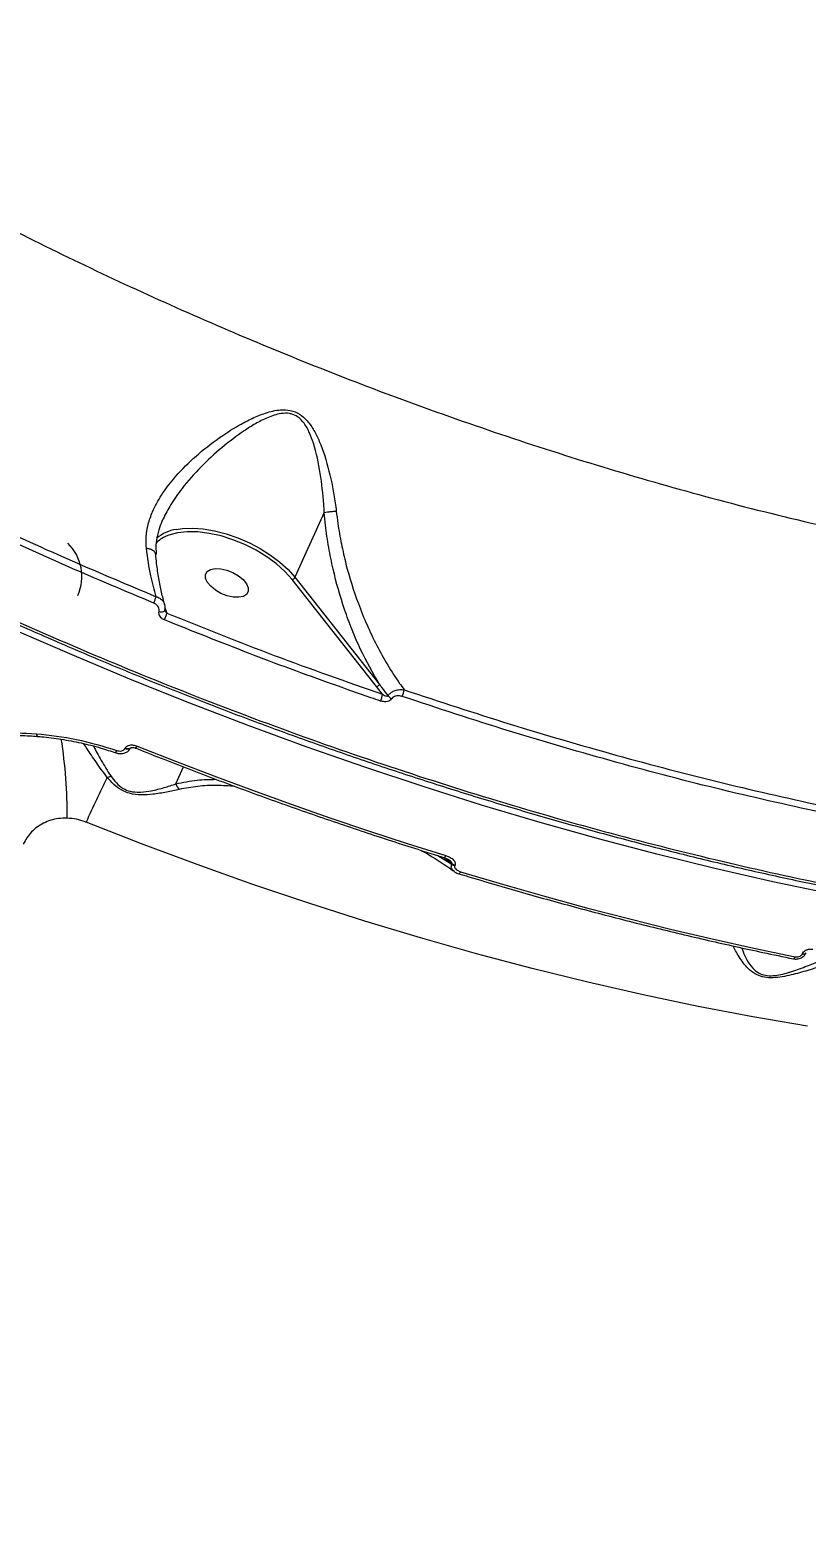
# Model space of a CAD drawing. Header units: millimetres. Extents: x -7720 to 6073, y -7402 to 5433.
# Drawn here: x 1189.4 to 1340.8, y -1535.5 to -1244.8 of the extents above; entities that cross this region are included whole.
import ezdxf

# ---------------------------------------------------------------- set-up
doc = ezdxf.new("R2010")
doc.units = ezdxf.units.MM
for name, color, linetype in [('DIKOM_ОБЪЕКТ', 7, 'Continuous'), ('DIKOM_РАЗМЕР_ЗОНА', 7, 'Continuous'), ('DIKOM_РАЗМЕР_ОБЪЕКТА', 7, 'Continuous')]:
    doc.layers.add(name, color=color, linetype=linetype)
doc.styles.add('style1', font='arial.ttf', dxfattribs={"width": 0.8})
doc.dimstyles.new('1-50', dxfattribs={"dimtxt": 300, "dimasz": 200, "dimexe": 100, "dimexo": 0, "dimgap": 100, "dimtad": 1, "dimtxsty": 'style1', "dimcen": 200, "dimclrd": 7, "dimclre": 7, "dimclrt": 7, "dimadec": 1, "dimazin": 2, "dimtfac": 1, "dimtmove": 0, "dimatfit": 2, "dimfxl": 0, "dimlwd": 25, "dimlwe": 18, "dimarcsym": 0})

# ---------------------------------------------------------------- blocks, each defined once
blk = doc.blocks.new('*D0')
at = {"layer": 'Defpoints', "color": 0, "transparency": 16777216}
for p in [(-1165.04, 3934.07), (-6387.82, -4153.36), (1392.52, -4153.36)]:
    blk.add_point(p, dxfattribs=at)
at = {"layer": 'DIKOM_РАЗМЕР_ОБЪЕКТА', "color": 7, "lineweight": 18, "transparency": 16777216}
for p, q in [((-1165.04, 3934.07), (-6487.82, 3934.07)), ((1392.52, -4153.36), (-6487.82, -4153.36))]:
    blk.add_line(p, q, dxfattribs=at)
at = {"layer": 'DIKOM_РАЗМЕР_ОБЪЕКТА', "color": 7, "lineweight": 25, "transparency": 16777216}
blk.add_line((-6387.82, 3734.07), (-6387.82, -3953.36), dxfattribs=at)
at = {"layer": 'DIKOM_РАЗМЕР_ОБЪЕКТА', "color": 7, "transparency": 16777216}
for points in [[(-6421.16, 3734.07), (-6354.49, 3734.07), (-6387.82, 3934.07)], [(-6421.16, -3953.36), (-6354.49, -3953.36), (-6387.82, -4153.36)]]:
    blk.add_solid(points, dxfattribs=at)
at = {"layer": 'DIKOM_РАЗМЕР_ОБЪЕКТА', "color": 7, "transparency": 16777216, "insert": (-6640.99, -109.65), "char_height": 300, "attachment_point": 5, "rotation": 90, "style": 'style1'}
blk.add_mtext('8100', dxfattribs=at)
blk = doc.blocks.new('*D1')
at = {"layer": 'Defpoints', "color": 0, "transparency": 16777216}
for p in [(-3938.71, 77.29), (4572.68, -275.21), (4572.68, -6577.9)]:
    blk.add_point(p, dxfattribs=at)
at = {"layer": 'DIKOM_РАЗМЕР_ОБЪЕКТА', "color": 7, "lineweight": 18, "transparency": 16777216}
for p, q in [((-3938.71, 77.29), (-3938.71, -6677.9)), ((4572.68, -275.21), (4572.68, -6677.9))]:
    blk.add_line(p, q, dxfattribs=at)
at = {"layer": 'DIKOM_РАЗМЕР_ОБЪЕКТА', "color": 7, "lineweight": 25, "transparency": 16777216}
blk.add_line((-3738.71, -6577.9), (4372.68, -6577.9), dxfattribs=at)
at = {"layer": 'DIKOM_РАЗМЕР_ОБЪЕКТА', "color": 7, "transparency": 16777216}
for points in [[(-3738.71, -6544.56), (-3738.71, -6611.23), (-3938.71, -6577.9)], [(4372.68, -6544.56), (4372.68, -6611.23), (4572.68, -6577.9)]]:
    blk.add_solid(points, dxfattribs=at)
at = {"layer": 'DIKOM_РАЗМЕР_ОБЪЕКТА', "color": 7, "transparency": 16777216, "insert": (316.98, -6324.72), "char_height": 300, "attachment_point": 5, "style": 'style1'}
blk.add_mtext('8500', dxfattribs=at)
blk = doc.blocks.new('*D2')
at = {"layer": 'Defpoints', "color": 0, "transparency": 16777216}
for p in [(-2365.16, 5433.02), (-7269.56, -6016.09), (1800.96, -6016.09)]:
    blk.add_point(p, dxfattribs=at)
at = {"layer": 'DIKOM_РАЗМЕР_ЗОНА', "color": 7, "lineweight": 18, "transparency": 16777216}
for p, q in [((-2365.16, 5433.02), (-7369.56, 5433.02)), ((1800.96, -6016.09), (-7369.56, -6016.09))]:
    blk.add_line(p, q, dxfattribs=at)
at = {"layer": 'DIKOM_РАЗМЕР_ЗОНА', "color": 7, "lineweight": 25, "transparency": 16777216}
blk.add_line((-7269.56, 5233.02), (-7269.56, -5816.09), dxfattribs=at)
at = {"layer": 'DIKOM_РАЗМЕР_ЗОНА', "color": 7, "transparency": 16777216}
for points in [[(-7302.9, 5233.02), (-7236.23, 5233.02), (-7269.56, 5433.02)], [(-7302.9, -5816.09), (-7236.23, -5816.09), (-7269.56, -6016.09)]]:
    blk.add_solid(points, dxfattribs=at)
at = {"layer": 'DIKOM_РАЗМЕР_ЗОНА', "color": 7, "transparency": 16777216, "insert": (-7522.73, -291.53), "char_height": 300, "attachment_point": 5, "rotation": 90, "style": 'style1'}
blk.add_mtext('11500', dxfattribs=at)
blk = doc.blocks.new('*D3')
at = {"layer": 'Defpoints', "color": 0, "transparency": 16777216}
for p in [(-5938.71, -432.44), (6072.68, -1006.94), (6072.68, -7302.44)]:
    blk.add_point(p, dxfattribs=at)
at = {"layer": 'DIKOM_РАЗМЕР_ЗОНА', "color": 7, "lineweight": 18, "transparency": 16777216}
for p, q in [((-5938.71, -432.44), (-5938.71, -7402.44)), ((6072.68, -1006.94), (6072.68, -7402.44))]:
    blk.add_line(p, q, dxfattribs=at)
at = {"layer": 'DIKOM_РАЗМЕР_ЗОНА', "color": 7, "lineweight": 25, "transparency": 16777216}
blk.add_line((-5738.71, -7302.44), (5872.68, -7302.44), dxfattribs=at)
at = {"layer": 'DIKOM_РАЗМЕР_ЗОНА', "color": 7, "transparency": 16777216}
for points in [[(-5738.71, -7269.1), (-5738.71, -7335.77), (-5938.71, -7302.44)], [(5872.68, -7269.1), (5872.68, -7335.77), (6072.68, -7302.44)]]:
    blk.add_solid(points, dxfattribs=at)
at = {"layer": 'DIKOM_РАЗМЕР_ЗОНА', "color": 7, "transparency": 16777216, "insert": (66.98, -7049.26), "char_height": 300, "attachment_point": 5, "style": 'style1'}
blk.add_mtext('12000', dxfattribs=at)

msp = doc.modelspace()

# ---------------------------------------------------------------- linework, layer by layer
at = {"layer": 'DIKOM_ОБЪЕКТ', "color": 7, "linetype": 'Continuous', "lineweight": 15}
for p, q in [((1246.82, -1338.948), (1241.117, -1351.602)), ((1215.418, -1340.229), (1215.308, -1340.438)), ((1257.018, -1372.931), (1240.542, -1352.012)), ((1241.117, -1351.602), (1257.593, -1372.52)), ((1215.767, -1357.496), (1216.145, -1358.627)), ((1258.206, -1374.426), (1257.018, -1372.931)), ((1206.168, -1385.822), (1206.169, -1385.823)), ((1207.941, -1385.026), (1207.974, -1384.953)), ((1217.907, -1391.895), (1219.4, -1388.583)), ((1269.007, -1405.895), (1271.714, -1407.563)), ((1271.757, -1407.468), (1270.148, -1406.249)), ((1271.714, -1407.563), (1271.757, -1407.468)), ((1272.332, -1407.76), (1272.29, -1407.855)), ((1340.074, -1425.033), (1340.086, -1425.007)), ((1340.813, -1424.847), (1340.824, -1424.821))]:
    msp.add_line(p, q, dxfattribs=at)
at = {"layer": 'DIKOM_ОБЪЕКТ', "color": 7, "linetype": 'Continuous', "lineweight": 15, "flags": 128}
for points in [[(1240.542, -1352.012), (1239.159, -1350.475), (1237.502, -1348.991), (1235.612, -1347.598), (1233.534, -1346.328), (1231.318, -1345.212), (1229.019, -1344.278), (1226.691, -1343.547), (1224.391, -1343.038), (1222.174, -1342.763), (1220.095, -1342.728), (1218.202, -1342.934), (1216.542, -1343.376), (1216.004, -1343.594)], [(1217.971, -1342.258), (1219.18, -1342.085), (1221.136, -1342.013), (1223.242, -1342.165), (1225.451, -1342.538), (1227.716, -1343.123), (1229.987, -1343.907), (1232.216, -1344.874), (1234.354, -1346.003), (1236.354, -1347.268), (1238.173, -1348.643), (1239.772, -1350.098), (1241.117, -1351.602)], [(1345.564, -1413.339), (1334.322, -1410.969), (1323.029, -1408.39), (1311.693, -1405.603), (1300.325, -1402.612), (1288.933, -1399.419), (1277.527, -1396.026), (1266.117, -1392.437), (1254.713, -1388.655), (1243.324, -1384.682), (1231.959, -1380.522), (1220.629, -1376.178), (1209.342, -1371.655), (1198.109, -1366.956), (1186.938, -1362.085), (1175.839, -1357.046), (1164.822, -1351.843), (1153.896, -1346.48)], [(1232.016, -1354.357), (1231.687, -1354.934), (1231.046, -1355.33), (1230.146, -1355.515), (1229.059, -1355.473), (1227.873, -1355.207), (1226.685, -1354.739), (1225.591, -1354.107), (1224.679, -1353.363), (1224.024, -1352.565), (1223.678, -1351.78), (1223.669, -1351.07), (1223.998, -1350.494), (1224.639, -1350.097), (1225.539, -1349.912), (1226.626, -1349.954), (1227.812, -1350.22), (1229, -1350.688), (1230.094, -1351.32), (1231.006, -1352.065), (1231.661, -1352.862), (1232.007, -1353.647), (1232.016, -1354.357)], [(1214.618, -1358.297), (1214.856, -1358.344), (1215.088, -1358.359), (1215.301, -1358.341), (1215.484, -1358.291), (1215.624, -1358.212), (1215.714, -1358.109), (1215.741, -1358.043)], [(1208.994, -1384.935), (1208.976, -1384.969), (1208.862, -1385.074), (1208.686, -1385.136), (1208.461, -1385.148), (1208.206, -1385.111), (1207.941, -1385.026)], [(1209.027, -1384.862), (1209.009, -1384.895), (1208.895, -1385.001), (1208.719, -1385.062), (1208.494, -1385.075), (1208.239, -1385.037), (1207.974, -1384.953)], [(1210.322, -1384.514), (1217.806, -1387.469), (1225.308, -1390.344), (1232.826, -1393.14), (1240.356, -1395.854), (1247.897, -1398.486), (1255.445, -1401.035), (1262.998, -1403.5), (1270.553, -1405.879)], [(1341.052, -1439.152), (1330.445, -1437.324), (1319.765, -1435.281), (1309.022, -1433.027), (1298.227, -1430.562), (1287.39, -1427.89), (1276.52, -1425.012), (1265.628, -1421.931), (1254.723, -1418.651), (1243.817, -1415.174), (1232.919, -1411.503), (1222.039, -1407.642), (1211.187, -1403.594), (1200.374, -1399.364)], [(1270.251, -1406.281), (1270.257, -1406.282), (1270.302, -1406.269), (1270.356, -1406.22), (1270.417, -1406.136), (1270.484, -1406.021), (1270.553, -1405.879)], [(1273.094, -1409.426), (1273.11, -1409.428), (1273.156, -1409.409), (1273.21, -1409.356), (1273.27, -1409.273), (1273.334, -1409.162), (1273.4, -1409.026)], [(1273.4, -1409.026), (1281.609, -1411.469), (1289.812, -1413.809), (1298.006, -1416.044), (1306.185, -1418.175), (1314.348, -1420.199), (1322.489, -1422.117), (1330.607, -1423.927), (1338.697, -1425.628)], [(1338.326, -1426.012), (1338.344, -1426.014), (1338.412, -1426), (1338.483, -1425.952), (1338.556, -1425.872), (1338.628, -1425.763), (1338.697, -1425.628)]]:
    msp.add_lwpolyline(points, dxfattribs=at)
at = {"layer": 'DIKOM_ОБЪЕКТ', "color": 7, "linetype": 'Continuous', "lineweight": 15}
for centre, radius, start, end in [((1219.213, -1350.148), 7.988, 98.94822, 129.5712), ((1190.57, -1351.452), 9, 335.73929, 46.11929), ((1218.233, -1348.892), 5.748, 112.81862, 137.54241), ((1240.457, -1351.286), 0.732, 276.70346, 334.38652), ((1200.072, -1350.519), 14.807, 335.61206, 340.77085), ((1204.149, -1354.674), 12.631, 335.52751, 341.76244), ((1256.933, -1372.204), 0.732, 276.71351, 334.37647), ((1253.229, -1373.634), 5.039, 335.27817, 350.9598), ((1260.752, -1373.626), 1.832, 216.09646, 244.94503), ((1257.491, -1372.767), 5.006, 335.46114, 350.8016), ((1191.347, -1382.249), 0.653, 167.9105, 214.96884), ((1101.345, -1397.946), 95.352, 359.61855, 8.92595), ((1203.564, -1384.523), 2.911, 333.47774, 342.94846), ((1209.197, -1384.17), 1.177, 319.17351, 342.99178), ((1429.364, -1501.949), 250.918, 153.66292, 155.86809), ((1203.778, -1387.869), 2.851, 284.48968, 299.53451), ((1220.414, -1391.12), 2.624, 197.18712, 224.67369), ((1272.835, -1406.064), 1.872, 233.20838, 253.0603), ((1272.88, -1405.965), 1.877, 233.23665, 253.03203), ((1340.314, -1424.426), 0.653, 248.47815, 319.929), ((1340.325, -1424.403), 0.649, 248.37389, 320.51091)]:
    msp.add_arc(centre, radius, start, end, dxfattribs=at)
for points, knots in [([(1120.114, -1246.093), (1125.295, -1249.388), (1135.662, -1255.98), (1151.704, -1265.437), (1168.052, -1274.549), (1184.93, -1283.379), (1202.308, -1291.896), (1220.161, -1300.061), (1238.201, -1307.739), (1256.905, -1315.114), (1276.241, -1322.11), (1296.158, -1328.654), (1316.259, -1334.593), (1336.477, -1339.878), (1356.744, -1344.474), (1376.591, -1348.277), (1395.956, -1351.295), (1414.794, -1353.553), (1433.435, -1355.092), (1451.804, -1355.875), (1469.827, -1355.881), (1487.092, -1355.111), (1503.56, -1353.587), (1519.206, -1351.35), (1534.301, -1348.361), (1548.766, -1344.598), (1562.533, -1340.056), (1574.459, -1335.179), (1584.719, -1330.155), (1593.527, -1325.14), (1601.76, -1319.696), (1609.384, -1313.84), (1616.368, -1307.603), (1622.704, -1300.974), (1628.444, -1293.982), (1631.707, -1289.01), (1633.339, -1286.523)], [0, 0, 0, 0, 0.0277653, 0.0555639, 0.0833624, 0.1111276, 0.1400315, 0.1689729, 0.1979143, 0.226818, 0.2582448, 0.2896959, 0.3211225, 0.3534673, 0.3858385, 0.4181832, 0.4495061, 0.4808531, 0.5121759, 0.5444126, 0.5766758, 0.6089124, 0.640161, 0.6714337, 0.7026821, 0.7348413, 0.7670266, 0.7991857, 0.8241463, 0.8491072, 0.8742671, 0.8994269, 0.9244695, 0.9495122, 0.9747561, 1, 1, 1, 1]), ([(1033.275, -1270.036), (1034.459, -1270.951), (1038.505, -1274.077), (1045.603, -1279.33), (1054.541, -1285.779), (1063.627, -1292.11), (1072.828, -1298.316), (1082.148, -1304.397), (1091.59, -1310.357), (1101.158, -1316.197), (1110.853, -1321.919), (1120.679, -1327.526), (1130.638, -1333.018), (1140.732, -1338.397), (1150.968, -1343.664), (1161.333, -1348.815), (1171.795, -1353.833), (1182.311, -1358.696), (1192.852, -1363.391), (1203.413, -1367.915), (1213.999, -1372.272), (1224.612, -1376.464), (1235.258, -1380.492), (1245.937, -1384.357), (1256.654, -1388.061), (1267.411, -1391.603), (1278.212, -1394.986), (1289.054, -1398.207), (1299.911, -1401.26), (1310.737, -1404.13), (1321.493, -1406.806), (1332.167, -1409.286), (1342.764, -1411.572), (1353.29, -1413.666), (1363.747, -1415.567), (1374.139, -1417.278), (1384.467, -1418.799), (1394.736, -1420.129), (1404.948, -1421.269), (1415.105, -1422.218), (1425.188, -1422.976), (1435.158, -1423.538), (1444.974, -1423.9), (1454.619, -1424.064), (1464.096, -1424.029), (1473.409, -1423.796), (1482.56, -1423.365), (1491.554, -1422.737), (1500.392, -1421.91), (1509.077, -1420.886), (1517.611, -1419.663), (1525.997, -1418.241), (1534.224, -1416.62), (1542.265, -1414.807), (1550.085, -1412.807), (1557.667, -1410.625), (1565.006, -1408.262), (1572.107, -1405.719), (1578.973, -1402.994), (1585.606, -1400.088), (1592.008, -1396.999), (1598.18, -1393.727), (1604.124, -1390.271), (1609.84, -1386.627), (1615.332, -1382.804), (1620.556, -1378.792), (1624.252, -1375.776), (1626.12, -1374.051), (1626.422, -1373.771)], [0, 0, 0, 0, 0.0064609, 0.0220861, 0.0377157, 0.0532677, 0.0687479, 0.084174, 0.0995636, 0.1149342, 0.1303035, 0.1456855, 0.1610954, 0.1765507, 0.1920689, 0.2076676, 0.2233012, 0.2388777, 0.2543768, 0.2698166, 0.2852147, 0.3005886, 0.3159561, 0.3313329, 0.3467323, 0.3621721, 0.3776696, 0.3932424, 0.4088786, 0.4244889, 0.4400112, 0.4554691, 0.4708801, 0.486262, 0.5016321, 0.517008, 0.5324016, 0.5478303, 0.5633116, 0.578863, 0.5944935, 0.6101222, 0.6256725, 0.6411532, 0.6565817, 0.6719757, 0.6873527, 0.7027303, 0.718122, 0.7335431, 0.7490114, 0.7645442, 0.7801587, 0.7957935, 0.811373, 0.8268766, 0.8423217, 0.8577256, 0.8731055, 0.8884787, 0.9038609, 0.9192648, 0.9347078, 0.9502066, 0.9657787, 0.981401, 0.9969862, 1, 1, 1, 1]), ([(1033.293, -1269.51), (1036.713, -1272.105), (1045.927, -1279.096), (1061.53, -1290.197), (1080.208, -1302.674), (1099.675, -1314.83), (1119.882, -1326.613), (1140.779, -1337.971), (1161.904, -1348.655), (1183.181, -1358.643), (1204.529, -1367.93), (1226.296, -1376.668), (1248.424, -1384.802), (1270.842, -1392.287), (1293.058, -1398.96), (1314.999, -1404.817), (1336.602, -1409.871), (1358.218, -1414.204), (1379.772, -1417.772), (1401.185, -1420.54), (1421.986, -1422.45), (1442.118, -1423.515), (1461.54, -1423.765), (1480.568, -1423.207), (1499.117, -1421.805), (1517.11, -1419.545), (1534.152, -1416.476), (1550.205, -1412.629), (1565.256, -1408.048), (1579.552, -1402.661), (1593, -1396.445), (1605.567, -1389.424), (1616.366, -1382.002), (1623.304, -1376.647), (1626.262, -1373.804), (1626.567, -1373.511)], [0, 0, 0, 0, 0.0184442, 0.04969, 0.0809599, 0.1122057, 0.1443591, 0.1765388, 0.2086921, 0.2399379, 0.2712077, 0.3024535, 0.3346069, 0.3667865, 0.3989399, 0.4301857, 0.4614556, 0.4927014, 0.5248547, 0.5570344, 0.5891877, 0.6204335, 0.6517033, 0.6829491, 0.7151025, 0.7472821, 0.7794355, 0.8106811, 0.8419511, 0.8731969, 0.9053502, 0.9375297, 0.9696831, 0.9968779, 1, 1, 1, 1]), ([(1212.135, -1345.986), (1212.091, -1345.242), (1211.999, -1343.69), (1212.428, -1341.278), (1213.379, -1338.518), (1215.029, -1335.5), (1217.674, -1331.984), (1221.248, -1328.341), (1225.605, -1324.823), (1229.527, -1322.281), (1232.773, -1320.579), (1235.416, -1319.502), (1237.922, -1318.883), (1240.233, -1318.958), (1242.1, -1319.702), (1243.653, -1321.132), (1244.885, -1322.985), (1246.418, -1326.192), (1247.863, -1330.899), (1248.78, -1335.528), (1249.106, -1338.158), (1249.172, -1338.692)], [0, 0, 0, 0, 0.0399712, 0.0832986, 0.1277347, 0.1880428, 0.2502369, 0.3338821, 0.4199843, 0.5013468, 0.5430297, 0.5846628, 0.6297925, 0.6581315, 0.6869626, 0.7180484, 0.7529307, 0.7887575, 0.8810065, 0.9758695, 1, 1, 1, 1]), ([(1246.826, -1338.941), (1246.825, -1338.939), (1246.803, -1338.411), (1246.646, -1335.869), (1246.132, -1331.301), (1245.168, -1326.662), (1243.997, -1323.429), (1243.049, -1321.625), (1241.814, -1320.298), (1240.723, -1319.805), (1239.631, -1319.579), (1238.003, -1319.634), (1235.762, -1320.422), (1233.384, -1321.642), (1230.39, -1323.547), (1226.787, -1326.293), (1222.696, -1330.045), (1219.371, -1333.804), (1216.891, -1337.236), (1215.882, -1339.287), (1215.418, -1340.229)], [0, 0, 0, 0, 0.0001033, 0.0285908, 0.137805, 0.2494066, 0.2891161, 0.3295591, 0.3628348, 0.3873343, 0.3929399, 0.4231743, 0.4736585, 0.5213119, 0.5690246, 0.6667464, 0.7664424, 0.8683083, 0.9394813, 1, 1, 1, 1]), ([(1213.559, -1356.634), (1208.108, -1354.343), (1197.206, -1349.761), (1180.996, -1342.407), (1164.898, -1334.734), (1154.322, -1329.319), (1149.033, -1326.612)], [0, 0, 0, 0, 0.2490993, 0.4981996, 0.7491005, 1, 1, 1, 1]), ([(1149.669, -1325.442), (1154.908, -1328.124), (1165.386, -1333.488), (1181.408, -1341.129), (1197.62, -1348.489), (1208.576, -1353.094), (1214.054, -1355.396)], [0, 0, 0, 0, 0.2491005, 0.4982002, 0.7491004, 1, 1, 1, 1]), ([(1246.82, -1338.948), (1246.82, -1338.946), (1246.822, -1338.944), (1246.824, -1338.942), (1246.825, -1338.941), (1246.826, -1338.941)], [0, 0, 0, 0, 0.42582284, 0.78390587, 1, 1, 1, 1]), ([(1257.593, -1372.52), (1256.321, -1370.297), (1254.4, -1366.937), (1252.239, -1361.893), (1250.335, -1356.754), (1248.797, -1351.35), (1247.675, -1345.794), (1247.12, -1342.087), (1246.9, -1339.791), (1246.82, -1338.948)], [0, 0, 0, 0, 0.2355409, 0.3560369, 0.4765287, 0.7016586, 0.817295, 0.9329169, 1, 1, 1, 1]), ([(1246.826, -1338.941), (1247.017, -1338.915), (1247.399, -1338.863), (1248.188, -1338.778), (1248.8, -1338.722), (1249.123, -1338.696), (1249.172, -1338.692)], [0, 0, 0, 0, 0.315741, 0.6314777, 0.9437671, 1, 1, 1, 1]), ([(1249.172, -1338.692), (1249.27, -1339.497), (1249.531, -1341.652), (1250.142, -1345.115), (1251.352, -1350.41), (1253.025, -1355.73), (1255.137, -1360.944), (1257.051, -1364.96), (1259.173, -1368.765), (1261.005, -1371.606), (1262.125, -1373.144), (1262.433, -1373.567)], [0, 0, 0, 0, 0.0601176, 0.1609808, 0.2618616, 0.4689737, 0.5884092, 0.7078534, 0.8306431, 0.9534354, 1, 1, 1, 1]), ([(1214.125, -1347.102), (1214.093, -1346.688), (1214.009, -1345.631), (1214.229, -1343.878), (1214.671, -1341.993), (1215.188, -1340.776), (1215.42, -1340.231)], [0, 0, 0, 0, 0.1850711, 0.4725425, 0.7639366, 1, 1, 1, 1]), ([(1214.054, -1355.396), (1213.683, -1354.08), (1212.878, -1351.22), (1212.395, -1347.82), (1212.135, -1345.986)], [0, 0, 0, 0, 0.4604915, 1, 1, 1, 1]), ([(1213.909, -1347.122), (1213.902, -1347.031), (1213.884, -1346.785), (1213.545, -1346.435), (1212.981, -1346.14), (1212.461, -1346.02), (1212.178, -1345.991), (1212.135, -1345.986)], [0, 0, 0, 0, 0.1588867, 0.4336395, 0.7083882, 0.9556372, 1, 1, 1, 1]), ([(1215.711, -1356.936), (1215.497, -1356.15), (1215.063, -1354.555), (1214.543, -1351.852), (1214.163, -1349.371), (1214.012, -1347.725), (1213.957, -1347.122)], [0, 0, 0, 0, 0.2735682, 0.5547119, 0.837048, 1, 1, 1, 1]), ([(1214.618, -1358.297), (1214.636, -1358.155), (1214.671, -1357.869), (1214.511, -1357.43), (1214.207, -1357.028), (1213.858, -1356.768), (1213.623, -1356.662), (1213.559, -1356.634)], [0, 0, 0, 0, 0.2169064, 0.4334639, 0.6619687, 0.9080744, 1, 1, 1, 1]), ([(1214.054, -1355.396), (1214.157, -1355.432), (1214.537, -1355.564), (1215.089, -1355.924), (1215.547, -1356.44), (1215.648, -1356.805), (1215.686, -1356.944)], [0, 0, 0, 0, 0.1294041, 0.4760653, 0.8012, 1, 1, 1, 1]), ([(1215.731, -1358.039), (1215.741, -1358.011), (1215.84, -1357.744), (1215.841, -1357.342), (1215.716, -1357.019), (1215.684, -1356.936)], [0, 0, 0, 0, 0.07810664, 0.76405923, 1, 1, 1, 1]), ([(1215.645, -1359.907), (1215.583, -1359.879), (1215.356, -1359.778), (1215.018, -1359.53), (1214.722, -1359.143), (1214.566, -1358.715), (1214.601, -1358.436), (1214.618, -1358.297)], [0, 0, 0, 0, 0.0918802, 0.3355402, 0.5630798, 0.7814326, 1, 1, 1, 1]), ([(1257.806, -1375.742), (1257.183, -1375.527), (1254.067, -1374.454), (1245.462, -1371.42), (1232, -1366.46), (1221.1, -1362.092), (1215.645, -1359.907)], [0, 0, 0, 0, 0.0441406, 0.2207145, 0.6100124, 1, 1, 1, 1]), ([(1215.755, -1358.109), (1215.75, -1358.098), (1215.731, -1358.053), (1215.74, -1358.045), (1215.741, -1358.042), (1215.741, -1358.042)], [0, 0, 0, 0, 0.2028994, 0.874838, 1, 1, 1, 1]), ([(1215.757, -1358.108), (1215.767, -1358.139), (1215.798, -1358.241), (1215.909, -1358.4), (1216.034, -1358.539), (1216.121, -1358.608), (1216.145, -1358.627)], [0, 0, 0, 0, 0.1439284, 0.4748938, 0.8543106, 1, 1, 1, 1]), ([(1216.145, -1358.627), (1223.115, -1361.414), (1237.075, -1366.996), (1251.155, -1371.947), (1258.206, -1374.426)], [0, 0, 0, 0, 0.4992728, 1, 1, 1, 1]), ([(1257.593, -1372.52), (1257.754, -1372.734), (1258.31, -1373.465), (1258.873, -1374.191), (1259.272, -1374.705)], [0, 0, 0, 0, 0.2912692, 1, 1, 1, 1]), ([(1258.206, -1374.426), (1258.334, -1374.507), (1258.559, -1374.648), (1258.871, -1374.76), (1259.083, -1374.787), (1259.197, -1374.76), (1259.247, -1374.731), (1259.265, -1374.713), (1259.272, -1374.705)], [0, 0, 0, 0, 0.36934999, 0.6445341, 0.83718013, 0.92698868, 0.97113583, 1, 1, 1, 1]), ([(1259.272, -1374.705), (1259.296, -1374.67), (1259.436, -1374.464), (1259.797, -1374.107), (1260.476, -1373.72), (1261.335, -1373.493), (1262.017, -1373.492), (1262.374, -1373.556), (1262.433, -1373.567)], [0, 0, 0, 0, 0.0394945, 0.2326409, 0.4437337, 0.6867289, 0.9479421, 1, 1, 1, 1]), ([(1262.045, -1374.846), (1261.797, -1374.784), (1261.361, -1374.676), (1260.749, -1374.75), (1260.306, -1374.937), (1260.076, -1375.141), (1259.991, -1375.265), (1259.976, -1375.285)], [0, 0, 0, 0, 0.327727, 0.5739082, 0.7796199, 0.9627922, 1, 1, 1, 1]), ([(1262.433, -1373.567), (1269.313, -1375.836), (1283.073, -1380.375), (1303.789, -1386.383), (1324.524, -1391.837), (1338.28, -1394.893), (1345.159, -1396.421)], [0, 0, 0, 0, 0.2485966, 0.4971936, 0.7485973, 1, 1, 1, 1]), ([(1259.976, -1375.285), (1259.958, -1375.311), (1259.867, -1375.443), (1259.616, -1375.657), (1259.143, -1375.849), (1258.503, -1375.919), (1258.054, -1375.805), (1257.806, -1375.742)], [0, 0, 0, 0, 0.0440732, 0.2245326, 0.4337955, 0.687511, 1, 1, 1, 1]), ([(1344.957, -1397.753), (1338.141, -1396.239), (1324.507, -1393.212), (1303.805, -1387.777), (1282.965, -1381.745), (1269.019, -1377.146), (1262.045, -1374.846)], [0, 0, 0, 0, 0.2485966, 0.4971929, 0.7485967, 1, 1, 1, 1]), ([(1175.796, -1382.84), (1178.201, -1382.478), (1183.069, -1381.746), (1188.142, -1381.989), (1190.708, -1382.112)], [0, 0, 0, 0, 0.4941776, 1, 1, 1, 1]), ([(1176.204, -1383.389), (1176.757, -1383.278), (1178.534, -1382.92), (1181.637, -1382.591), (1185.48, -1382.411), (1188.55, -1382.442), (1190.33, -1382.607), (1190.809, -1382.652)], [0, 0, 0, 0, 0.11827123, 0.38021492, 0.64213052, 0.90377128, 1, 1, 1, 1]), ([(1190.708, -1382.112), (1193.32, -1382.406), (1198.609, -1383.001), (1203.747, -1384.579), (1206.347, -1385.377)], [0, 0, 0, 0, 0.4938402, 1, 1, 1, 1]), ([(1190.81, -1382.646), (1191.09, -1382.661), (1192.657, -1382.749), (1195.53, -1383.156), (1199.403, -1383.884), (1202.964, -1384.777), (1205.191, -1385.523), (1206.16, -1385.848)], [0, 0, 0, 0, 0.0540973, 0.3031962, 0.5537897, 0.8057949, 1, 1, 1, 1]), ([(1204.491, -1390.629), (1203.765, -1389.649), (1202.295, -1387.664), (1200.836, -1385.434), (1200.122, -1384.378), (1199.902, -1384.053)], [0, 0, 0, 0, 0.40310982, 0.81623883, 1, 1, 1, 1]), ([(1201.824, -1384.544), (1201.836, -1384.566), (1202.261, -1385.366), (1203.269, -1387.32), (1204.546, -1389.34), (1205.183, -1390.349)], [0, 0, 0, 0, 0.013964, 0.5074402, 1, 1, 1, 1]), ([(1206.173, -1385.811), (1206.256, -1385.842), (1206.638, -1385.984), (1207.313, -1386.02), (1208.084, -1385.847), (1208.626, -1385.48), (1208.931, -1385.15), (1208.983, -1384.946), (1208.987, -1384.933)], [0, 0, 0, 0, 0.081085, 0.3737102, 0.6040481, 0.8025698, 0.9872621, 1, 1, 1, 1]), ([(1206.347, -1385.377), (1206.511, -1385.421), (1206.835, -1385.506), (1207.293, -1385.48), (1207.64, -1385.356), (1207.847, -1385.195), (1207.914, -1385.073), (1207.941, -1385.026)], [0, 0, 0, 0, 0.2734465, 0.5392826, 0.7386514, 0.8988867, 1, 1, 1, 1]), ([(1207.974, -1384.953), (1208.021, -1384.87), (1208.131, -1384.681), (1208.456, -1384.452), (1208.956, -1384.299), (1209.618, -1384.289), (1210.079, -1384.436), (1210.322, -1384.514)], [0, 0, 0, 0, 0.12058409, 0.27838864, 0.47059473, 0.720825, 1, 1, 1, 1]), ([(1209.015, -1384.888), (1209.025, -1384.882), (1209.048, -1384.867), (1209.139, -1384.833), (1209.293, -1384.803), (1209.544, -1384.799), (1209.83, -1384.841), (1210.013, -1384.919), (1210.083, -1384.949)], [0, 0, 0, 0, 0.0805765, 0.1860077, 0.3107607, 0.5146642, 0.8144362, 1, 1, 1, 1]), ([(1210.088, -1384.939), (1211.96, -1385.684), (1217.389, -1387.845), (1226.407, -1391.299), (1237.143, -1395.245), (1247.904, -1399.022), (1258.49, -1402.566), (1265.942, -1404.945), (1269.798, -1406.14), (1270.251, -1406.281)], [0, 0, 0, 0, 0.0939966, 0.272577, 0.4511628, 0.6297499, 0.8083368, 0.9775292, 1, 1, 1, 1]), ([(1218.548, -1392.965), (1217.73, -1393.149), (1216.097, -1393.517), (1213.631, -1393.931), (1211.218, -1394.114), (1209.086, -1393.892), (1207.191, -1393.124), (1205.69, -1392.009), (1204.902, -1391.102), (1204.491, -1390.629)], [0, 0, 0, 0, 0.184782, 0.3692504, 0.5090858, 0.6522167, 0.7508588, 0.8702111, 1, 1, 1, 1]), ([(1205.183, -1390.349), (1205.521, -1390.815), (1206.159, -1391.694), (1207.457, -1392.781), (1209.072, -1393.439), (1210.291, -1393.532), (1211.677, -1393.486), (1213.35, -1393.227), (1215.631, -1392.637), (1217.148, -1392.143), (1217.907, -1391.895)], [0, 0, 0, 0, 0.1297968, 0.2451247, 0.3384626, 0.4557891, 0.477232, 0.6177205, 0.8086909, 1, 1, 1, 1]), ([(1217.907, -1391.895), (1219.273, -1391.61), (1221.821, -1391.079), (1224.482, -1391.029), (1225.715, -1391.006)], [0, 0, 0, 0, 0.5364807, 1, 1, 1, 1]), ([(1229.452, -1392.39), (1228.238, -1392.305), (1225.777, -1392.133), (1222.121, -1392.31), (1219.742, -1392.746), (1218.548, -1392.965)], [0, 0, 0, 0, 0.3266234, 0.6620152, 1, 1, 1, 1]), ([(1196.695, -1398.581), (1196.115, -1398.592), (1194.492, -1398.622), (1191.99, -1399.449), (1189.539, -1401.167), (1188.585, -1402.814), (1188.103, -1403.646)], [0, 0, 0, 0, 0.1529609, 0.4283747, 0.7114383, 1, 1, 1, 1]), ([(1200.374, -1399.364), (1200.32, -1399.342), (1199.717, -1399.105), (1198.497, -1398.733), (1197.303, -1398.632), (1196.695, -1398.581)], [0, 0, 0, 0, 0.0467922, 0.5142713, 1, 1, 1, 1]), ([(1265.695, -1404.839), (1266.045, -1405.037), (1267.949, -1406.115), (1270.104, -1407.489), (1271.869, -1408.754), (1272.143, -1408.951)], [0, 0, 0, 0, 0.1598209, 0.8693877, 1, 1, 1, 1]), ([(1270.243, -1406.299), (1270.319, -1406.317), (1270.631, -1406.387), (1270.948, -1406.56), (1271.118, -1406.707), (1271.14, -1406.726)], [0, 0, 0, 0, 0.2180282, 0.8989696, 1, 1, 1, 1]), ([(1270.553, -1405.879), (1270.845, -1405.988), (1271.409, -1406.199), (1272.016, -1406.658), (1272.322, -1407.098), (1272.42, -1407.458), (1272.362, -1407.659), (1272.332, -1407.76)], [0, 0, 0, 0, 0.3047275, 0.5876302, 0.7664485, 0.8828748, 1, 1, 1, 1]), ([(1271.757, -1407.468), (1271.761, -1407.454), (1271.77, -1407.421), (1271.754, -1407.349), (1271.667, -1407.191), (1271.439, -1406.943), (1271.193, -1406.79), (1271.051, -1406.702)], [0, 0, 0, 0, 0.046753, 0.1043679, 0.2089042, 0.5450183, 1, 1, 1, 1]), ([(1272.149, -1408.943), (1272.03, -1408.864), (1271.783, -1408.697), (1271.629, -1408.326), (1271.593, -1407.938), (1271.673, -1407.69), (1271.714, -1407.563)], [0, 0, 0, 0, 0.2666253, 0.5568708, 0.7724927, 1, 1, 1, 1]), ([(1272.157, -1408.97), (1272.212, -1409.012), (1272.477, -1409.218), (1272.807, -1409.373), (1273.087, -1409.422), (1273.096, -1409.424)], [0, 0, 0, 0, 0.20050299, 0.97388579, 1, 1, 1, 1]), ([(1272.29, -1407.855), (1272.27, -1407.919), (1272.232, -1408.049), (1272.294, -1408.277), (1272.486, -1408.55), (1272.866, -1408.831), (1273.216, -1408.959), (1273.4, -1409.026)], [0, 0, 0, 0, 0.1206482, 0.2406811, 0.416882, 0.6949781, 1, 1, 1, 1]), ([(1273.094, -1409.426), (1274.985, -1409.996), (1280.469, -1411.647), (1289.541, -1414.246), (1300.297, -1417.161), (1311.027, -1419.892), (1321.724, -1422.437), (1330.822, -1424.46), (1336.343, -1425.602), (1338.326, -1426.012)], [0, 0, 0, 0, 0.086465, 0.2507411, 0.4150218, 0.5793055, 0.7435927, 0.9078806, 1, 1, 1, 1]), ([(1349.231, -1425.961), (1348.313, -1426.191), (1345.763, -1426.83), (1341.943, -1428.05), (1338.443, -1429.057), (1336.143, -1429.549), (1334.371, -1429.757), (1332.644, -1429.652), (1331.033, -1429.117), (1329.74, -1428.192), (1328.695, -1427.065), (1327.634, -1425.521), (1326.91, -1424.244), (1326.662, -1423.553), (1326.643, -1423.5)], [0, 0, 0, 0, 0.1064775, 0.2957674, 0.4053244, 0.4608068, 0.5179025, 0.571324, 0.624868, 0.6967359, 0.7680803, 0.8395834, 0.9877104, 1, 1, 1, 1]), ([(1328.284, -1423.863), (1328.359, -1424.115), (1328.587, -1424.876), (1329.193, -1426.235), (1330.186, -1427.677), (1331.41, -1428.759), (1332.843, -1429.288), (1334.376, -1429.34), (1335.909, -1429.09), (1336.973, -1428.799), (1338.585, -1428.308), (1341.407, -1427.278), (1344.317, -1426.107), (1346.08, -1425.498), (1346.318, -1425.416)], [0, 0, 0, 0, 0.05673651, 0.17190804, 0.28609032, 0.36697509, 0.42528202, 0.48344848, 0.54238358, 0.60169998, 0.61140082, 0.74039409, 0.96509316, 1, 1, 1, 1]), ([(1340.086, -1425.007), (1340.116, -1424.949), (1340.214, -1424.759), (1340.502, -1424.464), (1340.982, -1424.204), (1341.548, -1424.072), (1341.913, -1424.114), (1342.095, -1424.134)], [0, 0, 0, 0, 0.0931866, 0.3038911, 0.5302396, 0.765192, 1, 1, 1, 1]), ([(1338.33, -1425.998), (1338.387, -1426.014), (1338.691, -1426.095), (1339.314, -1426.039), (1340.049, -1425.748), (1340.577, -1425.309), (1340.731, -1424.965), (1340.789, -1424.835)], [0, 0, 0, 0, 0.0608168, 0.324001, 0.6100801, 0.8526275, 1, 1, 1, 1]), ([(1338.697, -1425.628), (1338.821, -1425.642), (1339.07, -1425.671), (1339.457, -1425.582), (1339.788, -1425.405), (1339.987, -1425.202), (1340.054, -1425.072), (1340.074, -1425.033)], [0, 0, 0, 0, 0.2336625, 0.467314, 0.6955725, 0.9087368, 1, 1, 1, 1])]:
    msp.add_open_spline(points, degree=3, knots=knots, dxfattribs=at)

# ---------------------------------------------------------------- dimensions: what is measured, and where the dimension line sits
at = {"layer": 'DIKOM_РАЗМЕР_ЗОНА'}
dim = msp.add_linear_dim(base=(-7269.562, -6016.09), p1=(-2365.162, 5433.022), p2=(1800.959, -6016.09), angle=90, text='11500', dimstyle='1-50', dxfattribs=at)
dim.commit()
dim.dimension.update_dxf_attribs({"geometry": '*D2', "text_midpoint": (-7269.562, -291.534), "dimtype": 160})
dim = msp.add_linear_dim(base=(6072.676, -7302.437), p1=(-5938.714, -432.437), p2=(6072.676, -1006.937), text='12000', dimstyle='1-50', dxfattribs=at)
dim.commit()
dim.dimension.update_dxf_attribs({"geometry": '*D3', "text_midpoint": (66.981, -7302.437), "dimtype": 160})
at = {"layer": 'DIKOM_РАЗМЕР_ОБЪЕКТА'}
dim = msp.add_linear_dim(base=(-6387.822, -4153.364), p1=(-1165.044, 3934.068), p2=(1392.523, -4153.364), angle=90, text='8100', dimstyle='1-50', dxfattribs=at)
dim.commit()
dim.dimension.update_dxf_attribs({"geometry": '*D0', "text_midpoint": (-6387.822, -109.648), "dimtype": 160})
dim = msp.add_linear_dim(base=(4572.676, -6577.897), p1=(-3938.714, 77.288), p2=(4572.676, -275.211), text='8500', dimstyle='1-50', dxfattribs=at)
dim.commit()
dim.dimension.update_dxf_attribs({"geometry": '*D1', "text_midpoint": (316.981, -6577.897), "dimtype": 160})

doc.saveas('drawing.dxf')
